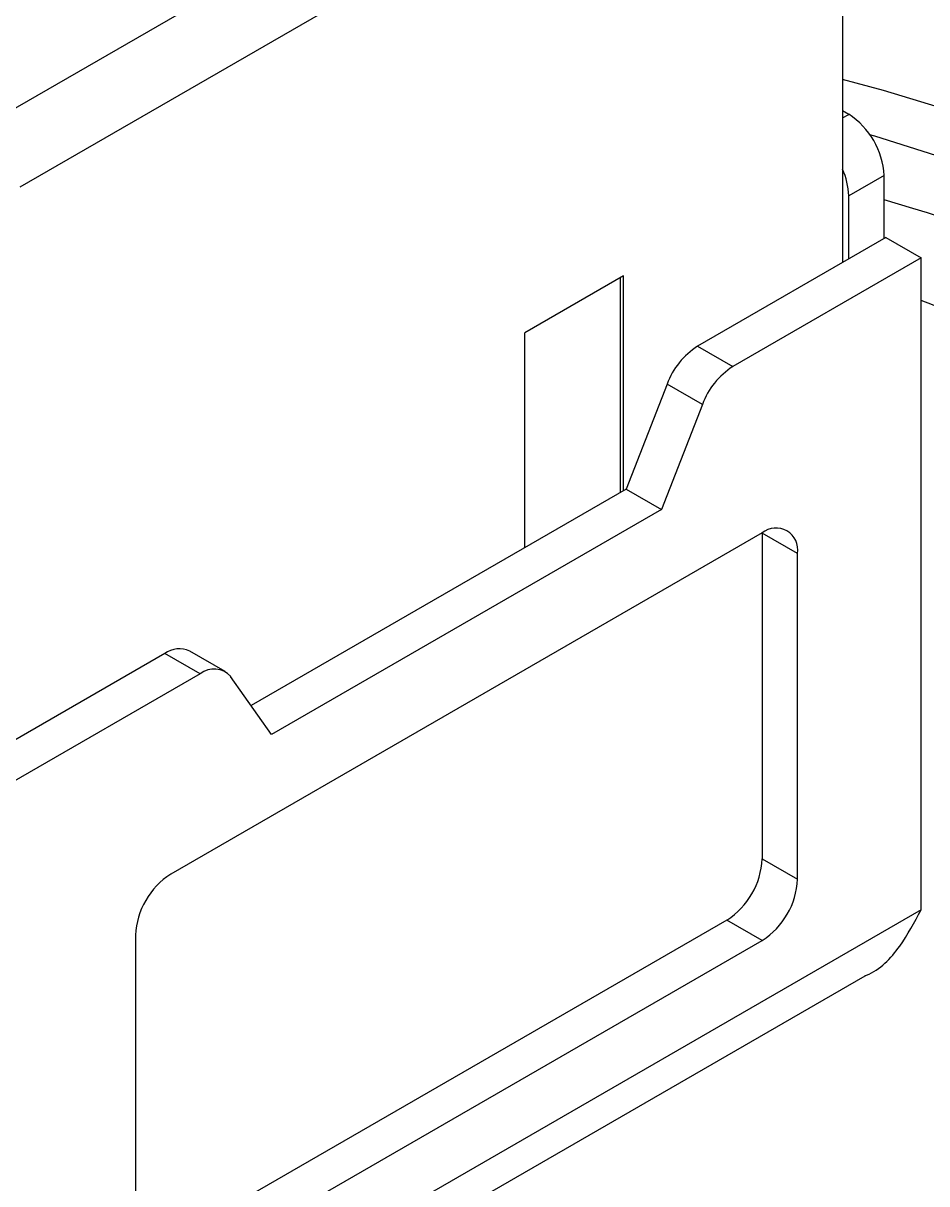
# Model space of a CAD drawing. Header units: millimetres. Extents: x 1258 to 2922, y -135 to 1239.
# Drawn here: x 1372.9 to 1391, y 1097.15 to 1120.41 of the extents above; entities that cross this region are included whole.
import ezdxf

# ---------------------------------------------------------------- set-up
doc = ezdxf.new("R2010")
doc.units = ezdxf.units.MM
doc.header["$LTSCALE"] = 6

msp = doc.modelspace()

# ---------------------------------------------------------------- linework, layer by layer
at = {"color": 7, "linetype": 'Continuous', "lineweight": 25}
for p, q in [((1389.311, 1126.636), (1372.836, 1117.125)), ((1389.311, 1126.636), (1389.311, 1115.613)), ((1389.435, 1118.583), (1389.311, 1118.655)), ((1390.142, 1117.358), (1389.435, 1116.95)), ((1390.142, 1116.093), (1390.142, 1117.358)), ((1389.435, 1115.685), (1389.435, 1116.95)), ((1390.177, 1116.113), (1386.409, 1113.938)), ((1390.177, 1116.113), (1390.885, 1115.705)), ((1390.885, 1115.705), (1387.116, 1113.53)), ((1390.885, 1102.64), (1390.885, 1115.705)), ((1384.927, 1115.345), (1382.947, 1114.202)), ((1384.856, 1115.304), (1384.856, 1111)), ((1384.927, 1111.041), (1384.927, 1115.345)), ((1382.947, 1109.898), (1382.947, 1114.202)), ((1386.409, 1113.938), (1387.116, 1113.53)), ((1385.797, 1113.176), (1384.98, 1111.071)), ((1386.504, 1112.768), (1385.797, 1113.176)), ((1386.504, 1112.768), (1385.687, 1110.663)), ((1384.98, 1111.071), (1377.466, 1106.733)), ((1384.98, 1111.071), (1385.687, 1110.663)), ((1385.687, 1110.663), (1377.874, 1106.153)), ((1387.703, 1110.194), (1375.859, 1103.356)), ((1388.41, 1109.785), (1387.703, 1110.193)), ((1387.703, 1110.193), (1387.703, 1103.661)), ((1388.41, 1103.253), (1388.41, 1109.785)), ((1375.738, 1107.777), (1371.969, 1105.602)), ((1376.445, 1107.369), (1375.738, 1107.777)), ((1376.945, 1107.419), (1376.238, 1107.827)), ((1376.445, 1107.369), (1372.677, 1105.194)), ((1377.874, 1106.153), (1377.057, 1107.314)), ((1387.703, 1103.661), (1388.41, 1103.253)), ((1390.885, 1102.64), (1372.677, 1092.129)), ((1386.995, 1102.436), (1375.151, 1095.599)), ((1387.703, 1102.028), (1386.995, 1102.436)), ((1375.151, 1102.131), (1375.151, 1095.599)), ((1375.859, 1095.191), (1387.703, 1102.028)), ((1372.97, 1091.622), (1389.763, 1101.316))]:
    msp.add_line(p, q, dxfattribs=at)
at = {"color": 8, "linetype": 'Continuous', "lineweight": 25}
for p, q in [((1379.239, 1122.455), (1372.129, 1118.35)), ((1389.311, 1118.512), (1389.435, 1118.583))]:
    msp.add_line(p, q, dxfattribs=at)
at = {"color": 7, "linetype": 'Continuous', "lineweight": 25, "flags": 128}
for points in [[(1408.46, 1107.479), (1407.49, 1108.828), (1406.36, 1110.135), (1405.075, 1111.394), (1403.643, 1112.599), (1402.07, 1113.743), (1400.363, 1114.822), (1398.53, 1115.829), (1396.581, 1116.761), (1394.525, 1117.613), (1392.372, 1118.381), (1390.132, 1119.06), (1389.311, 1119.281)], [(1408.73, 1103.664), (1408.199, 1105.074), (1407.495, 1106.458), (1406.622, 1107.809), (1405.585, 1109.121), (1404.388, 1110.387), (1403.037, 1111.6), (1401.54, 1112.755), (1399.905, 1113.845), (1398.138, 1114.865), (1396.25, 1115.809), (1394.251, 1116.674), (1392.149, 1117.454), (1389.957, 1118.145), (1389.861, 1118.173)], [(1397.87, 1088.914), (1399.271, 1089.981), (1400.528, 1091.106), (1401.633, 1092.283), (1402.58, 1093.505), (1403.363, 1094.765), (1403.979, 1096.056), (1404.422, 1097.37), (1404.692, 1098.7), (1404.785, 1100.038), (1404.702, 1101.376), (1404.444, 1102.706), (1404.011, 1104.022), (1403.406, 1105.314), (1402.632, 1106.576), (1401.695, 1107.801), (1400.6, 1108.981), (1399.352, 1110.109), (1397.959, 1111.18), (1396.43, 1112.186), (1394.772, 1113.122), (1392.996, 1113.983), (1391.112, 1114.764), (1390.885, 1114.85)]]:
    msp.add_lwpolyline(points, dxfattribs=at)
at = {"color": 7, "linetype": 'Continuous', "lineweight": 25}
for centre, radius, start, end in [((1388.607, 1117.289), 1.537, 2.6055, 57.3945), ((1388.052, 1116.91), 1.384, 1.674, 24.4722), ((1378.725, 1077.142), 41.333, 60.5709, 73.9655), ((1387.237, 1112.645), 1.535, 122.638, 159.7729), ((1387.944, 1112.237), 1.535, 122.638, 159.7729), ((1387.979, 1109.855), 0.437, 350.786, 129.2033), ((1376.031, 1107.366), 0.505, 65.8432, 125.4672), ((1376.723, 1107.029), 0.44, 40.5328, 129.2482), ((1386.167, 1103.731), 1.537, 302.6055, 357.3945), ((1376.687, 1102.062), 1.537, 122.6055, 177.3945), ((1386.874, 1103.323), 1.537, 302.6055, 357.3945)]:
    msp.add_arc(centre, radius, start, end, dxfattribs=at)
msp.add_open_spline([(1389.761, 1101.322), (1389.771, 1101.325), (1390.057, 1101.43), (1390.476, 1101.873), (1390.752, 1102.391), (1390.885, 1102.64)], degree=3, knots=[0, 0, 0, 0, 0.01912, 0.528888, 1, 1, 1, 1], dxfattribs=at)

doc.saveas('drawing.dxf')
